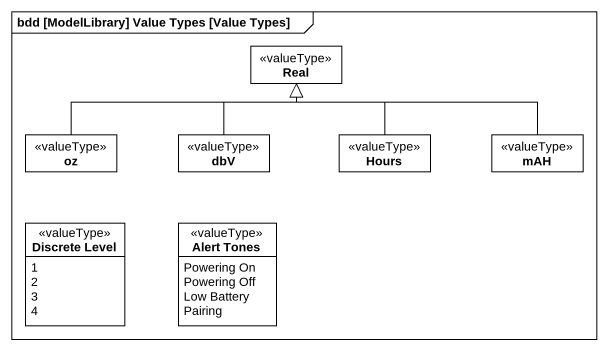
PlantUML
@startuml
mainframe bdd [ModelLibrary] Value Types [Value Types]
hide circle
hide empty members
class Real <<valueType>>
class oz <<valueType>>
class dbV <<valueType>>
class Hours <<valueType>>
class mAH <<valueType>>
enum "Discrete Level" as Discrete_Level <<valueType>> {
  1
  2
  3
  4
}
enum "Alert Tones" as Alert_Tones <<valueType>> {
  Powering On
  Powering Off
  Low Battery
  Pairing
}
oz -right-|> Real
dbV -up-|> Real
Hours -up-|> Real
mAH -left-|> Real
@enduml
